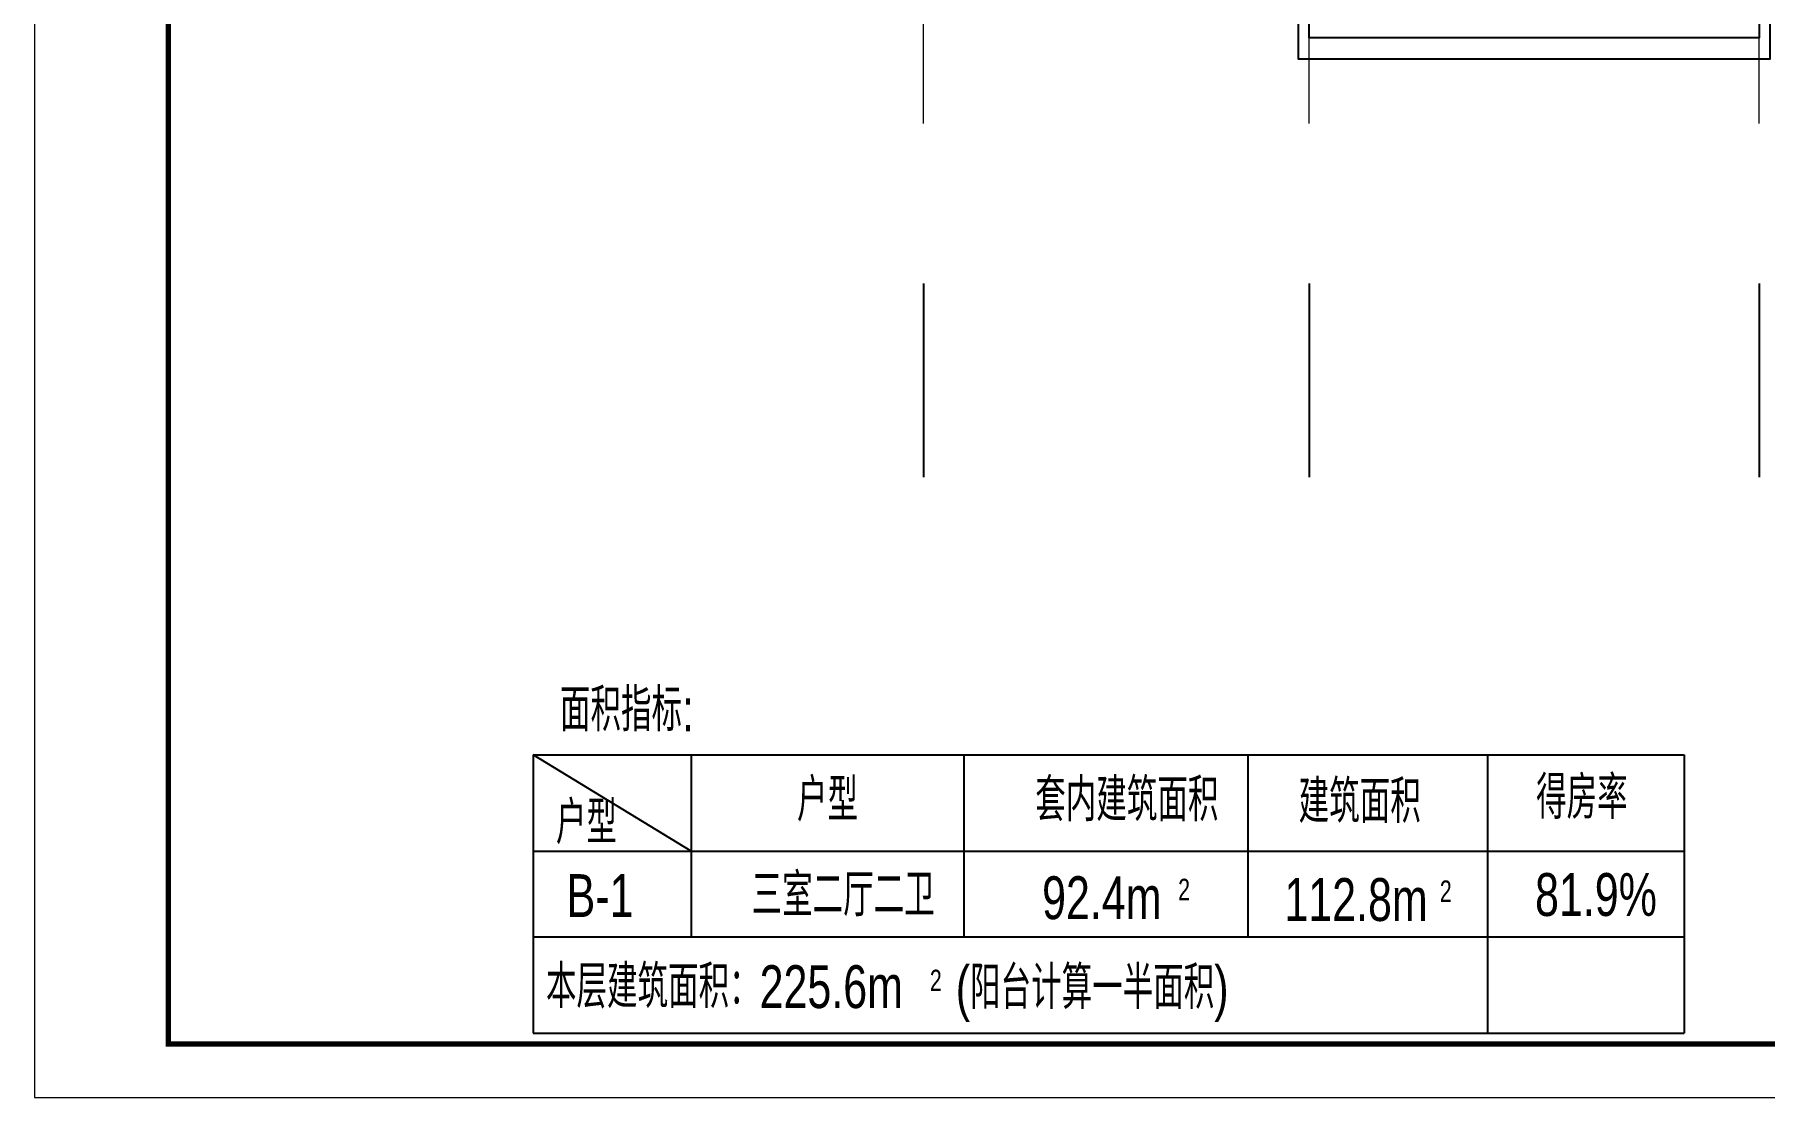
# Model space of a CAD drawing. Extents: x 1332633 to 1595679, y 264824 to 640777.
# Drawn here: x 1338833 to 1354982, y 480896 to 490816 of the extents above; entities that cross this region are included whole.
import ezdxf
from ezdxf.enums import TextEntityAlignment as Align

# ---------------------------------------------------------------- set-up
doc = ezdxf.new("R2010")
doc.units = 0
doc.header["$LTSCALE"] = 1000
doc.header["$MEASUREMENT"] = 0
doc.linetypes.add('DOTE', pattern=[2.42, 2, -0.2, 0.02, -0.2])
doc.layers.get('0').update_dxf_attribs({"linetype": 'CONTINUOUS'})
doc.layers.add('_公共_图框', color=4, linetype='CONTINUOUS', lineweight=5)
doc.layers.add('DOTE', color=1, linetype='DOTE', lineweight=13)
for name, color, linetype in [('A-Balcony(建筑阳台)', 32, 'CONTINUOUS'), ('A-HZ1_建筑汉字注明_平_立面_房间名称等_', 7, 'CONTINUOUS'), ('AXIS', 3, 'CONTINUOUS'), ('TEXT', 2, 'CONTINUOUS')]:
    doc.layers.add(name, color=color, linetype=linetype)
doc.styles.add('sunyat', font='3yromanc.shx', dxfattribs={"width": 0.75, "bigfont": '3yhztxt.shx'})
doc.styles.add('图框文字', font='SIMKAI.TTF')

# ---------------------------------------------------------------- blocks, each defined once
blk = doc.blocks.new('vvxv')
at = {"layer": '_公共_图框'}
blk.add_lwpolyline([(-63000, 0), (0, 0), (0, 29700), (-63000, 29700)], close=True, dxfattribs=at)
at = {"layer": '_公共_图框', "const_width": 50}
blk.add_lwpolyline([(-61750, 500), (-500, 500), (-500, 29200), (-61750, 29200)], close=True, dxfattribs=at)
at = {"layer": '_公共_图框', "style": '图框文字'}
for tag, height, p in [('建设单位', 250, (-2500, 19150)), ('合作单位', 250, (-2527, 16842)), ('项目名称', 250, (-2500, 15150)), ('项目编号', 250, (-2500, 13150)), ('建筑', 175, (-1300, 2800)), ('方案深化', 175, (-1300, 2450)), ('1:100', 175, (-1300, 2100)), ('20090705', 175, (-1300, 1750)), ('图号', 175, (-1300, 1225))]:
    blk.add_attdef(tag, text='', height=height, dxfattribs=at).set_placement(p, align=Align.MIDDLE_CENTER)

msp = doc.modelspace()

# ---------------------------------------------------------------- linework, layer by layer
at = {"layer": 'A-Balcony(建筑阳台)'}
for points in [[(1355032, 491585), (1355032, 490585), (1350632, 490585), (1350632, 490985)], [(1354932, 491585), (1354932, 490785), (1350732, 490785), (1350732, 490985)]]:
    msp.add_lwpolyline(points, dxfattribs=at)
at = {"layer": 'AXIS'}
for p, q in [((1347132, 488493), (1347132, 486684)), ((1350732, 488493), (1350732, 486684)), ((1354932, 488493), (1354932, 486684))]:
    msp.add_line(p, q, dxfattribs=at)
at = {"layer": 'DOTE'}
for p, q in [((1347132, 489985), (1347132, 507019)), ((1350732, 489985), (1350732, 507019)), ((1354932, 489985), (1354932, 507019))]:
    msp.add_line(p, q, dxfattribs=at)
at = {"layer": 'TEXT'}
for p, q in [((1343488, 484094), (1343488, 481496)), ((1344963, 483194), (1343489, 484094)), ((1343489, 484094), (1354233, 484094)), ((1344963, 484094), (1344963, 482394)), ((1347508, 484094), (1347508, 482394)), ((1350159, 484094), (1350159, 482394)), ((1350159, 484094), (1350159, 482394)), ((1352397, 484094), (1352397, 481496)), ((1354233, 484094), (1354233, 481496)), ((1343489, 483194), (1352397, 483194)), ((1343489, 483194), (1354233, 483194)), ((1344963, 483134), (1344963, 482394)), ((1343489, 482394), (1352397, 482394)), ((1343489, 482394), (1352397, 482394)), ((1343489, 482394), (1352397, 482394)), ((1343489, 482394), (1352397, 482394)), ((1343489, 482394), (1352397, 482394)), ((1343489, 482394), (1354233, 482394)), ((1343488, 481496), (1354233, 481496))]:
    msp.add_line(p, q, dxfattribs=at)

# ---------------------------------------------------------------- block references
msp.add_blockref('vvxv', (1401833, 480896))

# ---------------------------------------------------------------- texts
at = {"layer": 'A-HZ1_建筑汉字注明_平_立面_房间名称等_', "color": 254, "style": 'sunyat', "width": 0.75}
for s, height, p in [('面积指标:', 400, (1343738, 484314)), ('户型', 400, (1345951, 483474)), ('套内建筑面积', 400, (1348175, 483474)), ('建筑面积', 400, (1350634, 483458)), ('得房率', 400, (1352851, 483496)), ('户型', 400, (1343700, 483262)), ('三室二厅二卫', 400, (1345527, 482586)), ('B-1', 400, (1343800, 482580)), ('92.4m', 400, (1348239, 482560)), ('2', 200, (1349509, 482737)), ('112.8m', 400, (1350501, 482543)), ('2', 200, (1351952, 482721)), ('81.9%%%', 400, (1352841, 482590)), ('本层建筑面积：225.6m', 400, (1343607, 481730)), ('2', 200, (1347191, 481888)), ('(阳台计算一半面积)', 400, (1347433, 481722))]:
    msp.add_text(s, height=height, dxfattribs=at).set_placement(p)

doc.saveas('drawing.dxf')
